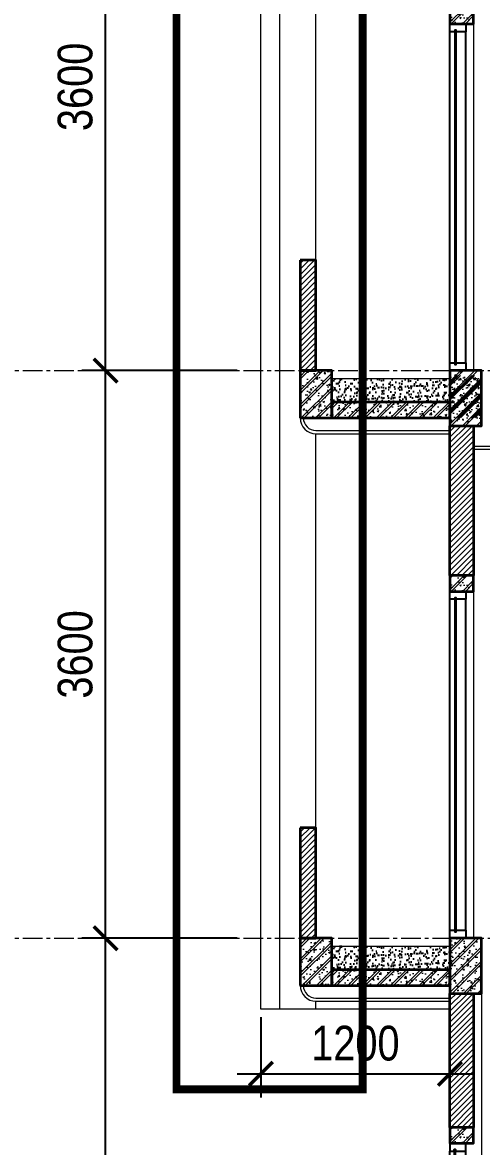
# Model space of a CAD drawing. Header units: inches. Extents: x 236662 to 497023, y -248575 to 81795.
# Drawn here: x 289207 to 292118, y -126381 to -119251 of the extents above; entities that cross this region are included whole.
import ezdxf

# ---------------------------------------------------------------- set-up
doc = ezdxf.new("R2010")
doc.units = ezdxf.units.IN
doc.header["$LTSCALE"] = 10
doc.header["$MEASUREMENT"] = 0
doc.linetypes.add('ACAD_ISO02W100', pattern=[15, 12, -3])
doc.linetypes.add('CENTER', pattern=[2, 1.25, -0.25, 0.25, -0.25])
for name, color, linetype, lineweight in [('02. HP_BE TONG', 1, 'Continuous', 35), ('03. HP_TUONG', 2, 'Continuous', 35), ('05. HP_TRUC', 251, 'CENTER', 5), ('06. HP_THAY 1', 134, 'Continuous', 15), ('06. HP_THAY 2', 147, 'Continuous', 13), ('09_HP_HATCH', 8, 'Continuous', 5)]:
    doc.layers.add(name, color=color, linetype=linetype, lineweight=lineweight)
for name, color, linetype in [('04. HP_CUA', 153, 'Continuous'), ('07. HP_KY HIEU', 43, 'Continuous'), ('08. HP_DIM', 118, 'Continuous'), ('hach', 7, 'Continuous')]:
    doc.layers.add(name, color=color, linetype=linetype)
doc.styles.add('text2', font='VHELVCN.TTF')
doc.dimstyles.new('AL-100', dxfattribs={"dimtxt": 220, "dimasz": 150, "dimexe": 150, "dimexo": 150, "dimgap": 80, "dimtad": 1, "dimdec": 0, "dimzin": 9, "dimtxsty": 'text2', "dimblk": 'ARCHTICK', "dimcen": 1, "dimdle": 150, "dimclrd": 256, "dimclre": 256, "dimclrt": 7, "dimadec": 0, "dimazin": 0, "dimtfac": 1, "dimtdec": 0, "dimtix": 1, "dimtmove": 2, "dimatfit": 3, "dimldrblk": 'ARCHTICK', "dimfxl": 1, "dimtolj": 1, "dimtzin": 0, "dimlwd": -1, "dimlwe": -1, "dimarcsym": 0})

# ---------------------------------------------------------------- blocks, each defined once
blk = doc.blocks.new('_ArchTick')
at = {"color": 0, "linetype": 'ByBlock', "const_width": 0.15}
blk.add_lwpolyline([(-0.5, -0.5), (0.5, 0.5)], dxfattribs=at)
blk = doc.blocks.new('*D238')
at = {"layer": '08. HP_DIM', "transparency": 16777216}
for p, q in [((289733.9, -129309.3), (289733.9, -124909.3)), ((290568.5, -125059.3), (289583.9, -125059.3)), ((291768.5, -129159.3), (289583.9, -129159.3))]:
    blk.add_line(p, q, dxfattribs=at)
at = {"layer": 'Defpoints', "color": 0, "transparency": 16777216}
for p in [(289733.9, -125059.3), (290718.5, -125059.3), (291918.5, -129159.3)]:
    blk.add_point(p, dxfattribs=at)
at = {"layer": '08. HP_DIM', "transparency": 16777216, "xscale": 150, "yscale": 150, "zscale": 150}
for p, rotation in [((289733.9, -125059.3), 90), ((289733.9, -129159.3), 270)]:
    blk.add_blockref('_ArchTick', p, dxfattribs=dict(at, rotation=rotation))
at = {"layer": '08. HP_DIM', "color": 7, "transparency": 16777216, "insert": (289541.5, -127109.3), "char_height": 220, "attachment_point": 5, "rotation": 90, "style": 'text2'}
blk.add_mtext('\\A1;4100', dxfattribs=at)
blk = doc.blocks.new('*D239')
at = {"layer": '08. HP_DIM', "transparency": 16777216}
for p, q in [((289733.9, -125209.3), (289733.9, -121309.3)), ((290568.5, -121459.3), (289583.9, -121459.3)), ((290568.5, -125059.3), (289583.9, -125059.3))]:
    blk.add_line(p, q, dxfattribs=at)
at = {"layer": 'Defpoints', "color": 0, "transparency": 16777216}
for p in [(289733.9, -121459.3), (290718.5, -121459.3), (290718.5, -125059.3)]:
    blk.add_point(p, dxfattribs=at)
at = {"layer": '08. HP_DIM', "transparency": 16777216, "xscale": 150, "yscale": 150, "zscale": 150}
for p, rotation in [((289733.9, -121459.3), 90), ((289733.9, -125059.3), 270)]:
    blk.add_blockref('_ArchTick', p, dxfattribs=dict(at, rotation=rotation))
at = {"layer": '08. HP_DIM', "color": 7, "transparency": 16777216, "insert": (289541.5, -123259.3), "char_height": 220, "attachment_point": 5, "rotation": 90, "style": 'text2'}
blk.add_mtext('\\A1;3600', dxfattribs=at)
blk = doc.blocks.new('*D224')
at = {"layer": '08. HP_DIM', "transparency": 16777216}
for p, q in [((289733.9, -121609.3), (289733.9, -117709.3)), ((290568.5, -117859.3), (289583.9, -117859.3)), ((290568.5, -121459.3), (289583.9, -121459.3))]:
    blk.add_line(p, q, dxfattribs=at)
at = {"layer": 'Defpoints', "color": 0, "transparency": 16777216}
for p in [(289733.9, -117859.3), (290718.5, -117859.3), (290718.5, -121459.3)]:
    blk.add_point(p, dxfattribs=at)
at = {"layer": '08. HP_DIM', "transparency": 16777216, "xscale": 150, "yscale": 150, "zscale": 150}
for p, rotation in [((289733.9, -117859.3), 90), ((289733.9, -121459.3), 270)]:
    blk.add_blockref('_ArchTick', p, dxfattribs=dict(at, rotation=rotation))
at = {"layer": '08. HP_DIM', "color": 7, "transparency": 16777216, "insert": (289541.5, -119659.3), "char_height": 220, "attachment_point": 5, "rotation": 90, "style": 'text2'}
blk.add_mtext('\\A1;3600', dxfattribs=at)
blk = doc.blocks.new('*D226')
at = {"layer": '08. HP_DIM', "transparency": 16777216}
for p, q in [((289053.7, -114109.3), (289053.7, -129309.3)), ((290568.5, -114259.3), (288903.7, -114259.3)), ((289583.9, -129159.3), (288903.7, -129159.3))]:
    blk.add_line(p, q, dxfattribs=at)
at = {"layer": 'Defpoints', "color": 0, "transparency": 16777216}
for p in [(290718.5, -114259.3), (289053.7, -129159.3), (289733.9, -129159.3)]:
    blk.add_point(p, dxfattribs=at)
at = {"layer": '08. HP_DIM', "transparency": 16777216, "xscale": 150, "yscale": 150, "zscale": 150}
for p, rotation in [((289053.7, -114259.3), 90), ((289053.7, -129159.3), 270)]:
    blk.add_blockref('_ArchTick', p, dxfattribs=dict(at, rotation=rotation))
at = {"layer": '08. HP_DIM', "color": 7, "transparency": 16777216, "insert": (288861.4, -121709.3), "char_height": 220, "attachment_point": 5, "rotation": 90, "style": 'text2'}
blk.add_mtext('\\A1;14900', dxfattribs=at)
blk = doc.blocks.new('*D237')
at = {"layer": '08. HP_DIM', "transparency": 16777216}
for p, q in [((291918.5, -125509.3), (291918.5, -126068.8)), ((290718.5, -125559.3), (290718.5, -126068.8)), ((290568.5, -125918.8), (292068.5, -125918.8))]:
    blk.add_line(p, q, dxfattribs=at)
at = {"layer": 'Defpoints', "color": 0, "transparency": 16777216}
for p in [(290718.5, -125409.3), (291918.5, -125359.3, 4), (291918.5, -125918.8)]:
    blk.add_point(p, dxfattribs=at)
at = {"layer": '08. HP_DIM', "transparency": 16777216, "xscale": 150, "yscale": 150, "zscale": 150, "rotation": 180}
blk.add_blockref('_ArchTick', (290718.5, -125918.8), dxfattribs=at)
at = {"layer": '08. HP_DIM', "transparency": 16777216, "xscale": 150, "yscale": 150, "zscale": 150}
blk.add_blockref('_ArchTick', (291918.5, -125918.8), dxfattribs=at)
at = {"layer": '08. HP_DIM', "color": 7, "transparency": 16777216, "insert": (291318.5, -125726.5), "char_height": 220, "attachment_point": 5, "style": 'text2'}
blk.add_mtext('\\A1;1200', dxfattribs=at)
blk = doc.blocks.new('ÁDASDƯEQWEQ')
at = {"layer": '05. HP_TRUC', "ltscale": 10}
blk.add_line((0, 17244.9), (0, 0), dxfattribs=at)
blk = doc.blocks.new('ÁDASDASDWD')
at = {"layer": '09_HP_HATCH'}
h = blk.add_hatch(dxfattribs=at)
h.set_pattern_fill('CHAU-01', color=256, scale=15, pattern_type=2)
h.set_pattern_definition([(50, (-55376.965, -37444.2), (107.58903, -9.41282), [11.25, -123.75]), (355, (-55376.97, -37444.2), (-20.8127, 112.82882), [9, -99]), (100.4514, (-55368, -37444.99), (86.7764, 103.41593), [9.56103, -105.17132]), (46.1842, (-55376.97, -37414.2), (160.08616, -24.82785), [16.875, -185.625]), (96.6356, (-55363.62, -37416.27), (140.1994, 146.11768), [14.34154, -157.75695]), (351.1842, (-55376.97, -37414.2), (140.1993, 146.1178), [13.5, -148.5]), (21, (-55361.965, -37421.7), (89.53606, -60.39283), [11.25, -123.75]), (326, (-55361.97, -37421.7), (36.4973, 108.7725), [9, -99]), (71.4514, (-55354.5, -37426.73), (126.0334, 48.37957), [9.56103, -105.17132]), (37.5, (-55376.965, -37444.2), (1.823978, 49.934078), [0, -97.8, 0, -100.5, 0, -99.375]), (7.5, (-55376.965, -37444.2), (39.46043, 59.161757), [0, -57.3, 0, -95.55, 0, -37.875]), (327.5, (-55410.415, -37444.2), (80.073365, -3.38323), [0, -37.5, 0, -117, 0, -155.25]), (317.5, (-55425.415, -37444.2), (87.477925, 15.01575), [0, -48.75, 0, -77.7, 0, -110.25]), (45, (-55376.965, -37444.2), (-45.07806, 45.07806), []), (45, (-55376.965, -37425.827), (-45.07806, 45.07806), [])])
h.paths.add_polyline_path([(-100, -350), (100, -350), (100, 0), (-100, 0)])
at = {"layer": '02. HP_BE TONG'}
blk.add_lwpolyline([(-100, -350), (100, -350), (100, 0), (-100, 0)], close=True, dxfattribs=at)
blk = doc.blocks.new('*U174')
for p, q in [((0, 2400), (0, 2750)), ((100, 2400), (100, 2750)), ((0, 0), (0, 2350)), ((65, 70), (65, 2295)), ((100, 70), (100, 2295))]:
    blk.add_line(p, q)
for points in [[(100, 2800), (100, 2750), (73, 2750), (73, 2760), (65, 2760), (65, 2750), (0, 2750), (0, 2800)], [(65, 2400), (65, 2390), (73, 2390), (73, 2400), (100, 2400), (100, 2365), (65, 2365), (65, 2350), (0, 2350), (0, 2400)], [(65, 2365), (65, 2295), (78.5, 2295), (78.5, 2305), (86.5, 2305), (86.5, 2295), (100, 2295), (100, 2365)], [(78.5, 60), (78.5, 70), (65, 70), (65, 0), (100, 0), (100, 70), (86.5, 70), (86.5, 60)]]:
    blk.add_lwpolyline(points, close=True)
at = {"color": 8}
for points in [[(73, 2390), (65, 2390), (65, 2760), (73, 2760)], [(86.5, 60), (78.5, 60), (78.5, 2305), (86.5, 2305)]]:
    blk.add_lwpolyline(points, close=True, dxfattribs=at)
blk = doc.blocks.new('*U308')
for p, q in [((0, 50), (0, 2150)), ((100, 50), (100, 2150))]:
    blk.add_line(p, q)
for points in [[(0, 2150), (60, 2150), (60, 2160), (70, 2160), (70, 2150), (100, 2150), (100, 2200), (0, 2200)], [(0, 0), (100, 0), (100, 50), (70, 50), (70, 40), (60, 40), (60, 50), (0, 50)]]:
    blk.add_lwpolyline(points, close=True)
at = {"color": 8}
blk.add_lwpolyline([(70, 40), (60, 40), (60, 2160), (70, 2160)], close=True, dxfattribs=at)
blk = doc.blocks.new('ÁD221234RRE')
at = {"layer": '09_HP_HATCH'}
h = blk.add_hatch(dxfattribs=at)
h.set_pattern_fill('CHAU-01', color=256, scale=15, pattern_type=2)
h.set_pattern_definition([(50, (-55276.965, -37444.2), (107.58903, -9.41282), [11.25, -123.75]), (355, (-55276.97, -37444.2), (-20.8127, 112.82882), [9, -99]), (100.4514, (-55268, -37444.99), (86.7764, 103.41593), [9.56103, -105.17132]), (46.1842, (-55276.97, -37414.2), (160.08616, -24.82785), [16.875, -185.625]), (96.6356, (-55263.62, -37416.27), (140.1994, 146.11768), [14.34154, -157.75695]), (351.1842, (-55276.97, -37414.2), (140.1993, 146.1178), [13.5, -148.5]), (21, (-55261.965, -37421.7), (89.53606, -60.39283), [11.25, -123.75]), (326, (-55261.97, -37421.7), (36.4973, 108.7725), [9, -99]), (71.4514, (-55254.5, -37426.73), (126.0334, 48.37957), [9.56103, -105.17132]), (37.5, (-55276.965, -37444.2), (1.823978, 49.934078), [0, -97.8, 0, -100.5, 0, -99.375]), (7.5, (-55276.965, -37444.2), (39.46043, 59.161757), [0, -57.3, 0, -95.55, 0, -37.875]), (327.5, (-55310.415, -37444.2), (80.073365, -3.38323), [0, -37.5, 0, -117, 0, -155.25]), (317.5, (-55325.415, -37444.2), (87.477925, 15.01575), [0, -48.75, 0, -77.7, 0, -110.25]), (45, (-55276.965, -37444.2), (-45.07806, 45.07806), []), (45, (-55276.965, -37425.827), (-45.07806, 45.07806), [])])
h.paths.add_polyline_path([(0, -300), (200, -300), (200, 0), (0, 0)])
at = {"layer": '02. HP_BE TONG'}
blk.add_lwpolyline([(0, -300), (200, -300), (200, 0), (0, 0)], close=True, dxfattribs=at)
blk = doc.blocks.new('MATCAT 1-1')
at = {"layer": '09_HP_HATCH'}
h = blk.add_hatch(dxfattribs=at)
h.set_pattern_fill('CHAU-01', color=256, scale=15, pattern_type=2)
h.set_pattern_definition([(50, (-121934.99, -72963.87), (107.58903, -9.41282), [11.25, -123.75]), (355, (-121934.99, -72963.87), (-20.8127, 112.82882), [9, -99]), (100.4514, (-121926.03, -72964.66), (86.77641, 103.41593), [9.56103, -105.17132]), (46.1842, (-121934.99, -72933.87), (160.08616, -24.82785), [16.875, -185.625]), (96.6356, (-121921.65, -72935.94), (140.1994, 146.11768), [14.34154, -157.75695]), (351.1842, (-121935, -72933.87), (140.1993, 146.1178), [13.5, -148.5]), (21, (-121919.99, -72941.37), (89.53606, -60.392834), [11.25, -123.75]), (326, (-121919.99, -72941.37), (36.4973, 108.77251), [9, -99]), (71.4514, (-121912.53, -72946.41), (126.033394, 48.379575), [9.56103, -105.17132]), (37.5, (-121934.99, -72963.873), (1.823978, 49.934078), [0, -97.8, 0, -100.5, 0, -99.375]), (7.5, (-121934.99, -72963.873), (39.46043, 59.161757), [0, -57.3, 0, -95.55, 0, -37.875]), (327.5, (-121968.44, -72963.873), (80.073365, -3.383231), [0, -37.5, 0, -117, 0, -155.25]), (317.5, (-121983.44, -72963.87), (87.477925, 15.015747), [0, -48.75, 0, -77.7, 0, -110.25]), (45, (-121934.99, -72963.87), (-45.078057, 45.078057), []), (45, (-121934.99, -72945.5), (-45.078057, 45.078057), [])])
h.paths.add_polyline_path([(-15000, 10200), (-15000, 10100), (-14850, 10100), (-14850, 10200)])
h = blk.add_hatch(dxfattribs=at)
h.set_pattern_fill('ANSI31', color=8, scale=200)
h.paths.add_polyline_path([(-15850, 8600), (-15950, 8600), (-15950, 7900), (-15850, 7900)])
h.paths.add_polyline_path([(-14850, 7550), (-15000, 7550), (-15000, 6600), (-14850, 6600)])
h = blk.add_hatch(dxfattribs=at)
h.set_pattern_fill('CHAU-01', color=256, scale=15, pattern_type=2)
h.set_pattern_definition([(50, (-70276.965, -29544.2), (107.58903, -9.41282), [11.25, -123.75]), (355, (-70276.97, -29544.2), (-20.8127, 112.82882), [9, -99]), (100.4514, (-70268, -29544.99), (86.7764, 103.41593), [9.56103, -105.17132]), (46.1842, (-70276.97, -29514.2), (160.08616, -24.82785), [16.875, -185.625]), (96.6356, (-70263.62, -29516.27), (140.1994, 146.11768), [14.34154, -157.75695]), (351.1842, (-70276.97, -29514.2), (140.1993, 146.1178), [13.5, -148.5]), (21, (-70261.965, -29521.7), (89.53606, -60.39283), [11.25, -123.75]), (326, (-70261.97, -29521.7), (36.4973, 108.7725), [9, -99]), (71.4514, (-70254.5, -29526.73), (126.0334, 48.37957), [9.56103, -105.17132]), (37.5, (-70276.965, -29544.2), (1.823978, 49.934078), [0, -97.8, 0, -100.5, 0, -99.375]), (7.5, (-70276.965, -29544.2), (39.46043, 59.161757), [0, -57.3, 0, -95.55, 0, -37.875]), (327.5, (-70310.415, -29544.2), (80.073365, -3.38323), [0, -37.5, 0, -117, 0, -155.25]), (317.5, (-70325.415, -29544.2), (87.477925, 15.01575), [0, -48.75, 0, -77.7, 0, -110.25]), (45, (-70276.965, -29544.2), (-45.07806, 45.07806), []), (45, (-70276.965, -29525.827), (-45.07806, 45.07806), [])])
h.paths.add_polyline_path([(-15000, 7600), (-14800, 7600), (-14800, 7870), (-15000, 7870)])
h = blk.add_hatch(dxfattribs=at)
h.set_pattern_fill('CHAU-01', color=256, scale=15, pattern_type=2)
h.set_pattern_definition([(50, (-157386.48, -71241.05), (107.589027, -9.41282), [11.25, -123.75]), (355, (-157386.48, -71241.05), (-20.8127, 112.82882), [9, -99]), (100.4514, (-157377.52, -71241.83), (86.77641, 103.41593), [9.56103, -105.17132]), (46.1842, (-157386.48, -71211.05), (160.08616, -24.82785), [16.875, -185.625]), (96.6356, (-157373.14, -71213.12), (140.1994, 146.11768), [14.34154, -157.75695]), (351.1842, (-157386.48, -71211.05), (140.1993, 146.11779), [13.5, -148.5]), (21, (-157371.48, -71218.55), (89.53606, -60.392834), [11.25, -123.75]), (326, (-157371.48, -71218.55), (36.4973, 108.77251), [9, -99]), (71.4514, (-157364.02, -71223.58), (126.033394, 48.379575), [9.56103, -105.17132]), (37.5, (-157386.483, -71241.05), (1.823978, 49.934078), [0, -97.8, 0, -100.5, 0, -99.375]), (7.5, (-157386.483, -71241.05), (39.46043, 59.161757), [0, -57.3, 0, -95.55, 0, -37.875]), (327.5, (-157419.933, -71241.05), (80.073365, -3.383231), [0, -37.5, 0, -117, 0, -155.25]), (317.5, (-157434.93, -71241.05), (87.477925, 15.015747), [0, -48.75, 0, -77.7, 0, -110.25]), (45, (-157386.483, -71241.05), (-45.078057, 45.078057), []), (45, (-157386.483, -71222.674), (-45.078057, 45.078057), [])])
h.paths.add_polyline_path([(-15750, 7700), (-15750, 7600), (-15000, 7600), (-15000, 7700)])
h = blk.add_hatch(dxfattribs=at)
h.set_pattern_fill('CHAU-01', color=256, scale=15, pattern_type=2)
h.set_pattern_definition([(50, (-121934.99, -76563.87), (107.58903, -9.41282), [11.25, -123.75]), (355, (-121934.99, -76563.87), (-20.8127, 112.82882), [9, -99]), (100.4514, (-121926.03, -76564.66), (86.77641, 103.41593), [9.56103, -105.17132]), (46.1842, (-121934.99, -76533.87), (160.08616, -24.82785), [16.875, -185.625]), (96.6356, (-121921.65, -76535.94), (140.1994, 146.11768), [14.34154, -157.75695]), (351.1842, (-121935, -76533.87), (140.1993, 146.1178), [13.5, -148.5]), (21, (-121919.99, -76541.37), (89.53606, -60.392834), [11.25, -123.75]), (326, (-121919.99, -76541.37), (36.4973, 108.77251), [9, -99]), (71.4514, (-121912.53, -76546.41), (126.033394, 48.379575), [9.56103, -105.17132]), (37.5, (-121934.99, -76563.873), (1.823978, 49.934078), [0, -97.8, 0, -100.5, 0, -99.375]), (7.5, (-121934.99, -76563.873), (39.46043, 59.161757), [0, -57.3, 0, -95.55, 0, -37.875]), (327.5, (-121968.44, -76563.873), (80.073365, -3.383231), [0, -37.5, 0, -117, 0, -155.25]), (317.5, (-121983.44, -76563.87), (87.477925, 15.015747), [0, -48.75, 0, -77.7, 0, -110.25]), (45, (-121934.99, -76563.87), (-45.078057, 45.078057), []), (45, (-121934.99, -76545.5), (-45.078057, 45.078057), [])])
h.paths.add_polyline_path([(-15000, 6600), (-15000, 6500), (-14850, 6500), (-14850, 6600)])
h = blk.add_hatch(dxfattribs=at)
h.set_pattern_fill('ANSI31', color=8, scale=200)
h.paths.add_polyline_path([(-14850, 3950), (-15000, 3950), (-15000, 3100), (-14850, 3100)])
h.paths.add_polyline_path([(-15850, 5000), (-15950, 5000), (-15950, 4300), (-15850, 4300)])
h = blk.add_hatch(dxfattribs=at)
h.set_pattern_fill('CHAU-01', color=256, scale=15, pattern_type=2)
h.set_pattern_definition([(50, (-157386.48, -74841.05), (107.589027, -9.41282), [11.25, -123.75]), (355, (-157386.48, -74841.05), (-20.8127, 112.82882), [9, -99]), (100.4514, (-157377.52, -74841.83), (86.77641, 103.41593), [9.56103, -105.17132]), (46.1842, (-157386.48, -74811.05), (160.08616, -24.82785), [16.875, -185.625]), (96.6356, (-157373.14, -74813.12), (140.1994, 146.11768), [14.34154, -157.75695]), (351.1842, (-157386.48, -74811.05), (140.1993, 146.11779), [13.5, -148.5]), (21, (-157371.48, -74818.55), (89.53606, -60.392834), [11.25, -123.75]), (326, (-157371.48, -74818.55), (36.4973, 108.77251), [9, -99]), (71.4514, (-157364.02, -74823.58), (126.033394, 48.379575), [9.56103, -105.17132]), (37.5, (-157386.483, -74841.05), (1.823978, 49.934078), [0, -97.8, 0, -100.5, 0, -99.375]), (7.5, (-157386.483, -74841.05), (39.46043, 59.161757), [0, -57.3, 0, -95.55, 0, -37.875]), (327.5, (-157419.933, -74841.05), (80.073365, -3.383231), [0, -37.5, 0, -117, 0, -155.25]), (317.5, (-157434.93, -74841.05), (87.477925, 15.015747), [0, -48.75, 0, -77.7, 0, -110.25]), (45, (-157386.483, -74841.05), (-45.078057, 45.078057), []), (45, (-157386.483, -74822.674), (-45.078057, 45.078057), [])])
h.paths.add_polyline_path([(-15750, 4100), (-15750, 4000), (-15000, 4000), (-15000, 4100)])
h = blk.add_hatch(dxfattribs=at)
h.set_pattern_fill('CHAU-01', color=256, scale=15, pattern_type=2)
h.set_pattern_definition([(50, (-121934.99, -80063.87), (107.58903, -9.41282), [11.25, -123.75]), (355, (-121934.99, -80063.87), (-20.8127, 112.82882), [9, -99]), (100.4514, (-121926.03, -80064.66), (86.77641, 103.41593), [9.56103, -105.17132]), (46.1842, (-121934.99, -80033.87), (160.08616, -24.82785), [16.875, -185.625]), (96.6356, (-121921.65, -80035.94), (140.1994, 146.11768), [14.34154, -157.75695]), (351.1842, (-121935, -80033.87), (140.1993, 146.1178), [13.5, -148.5]), (21, (-121919.99, -80041.37), (89.53606, -60.392834), [11.25, -123.75]), (326, (-121919.99, -80041.37), (36.4973, 108.77251), [9, -99]), (71.4514, (-121912.53, -80046.41), (126.033394, 48.379575), [9.56103, -105.17132]), (37.5, (-121934.99, -80063.873), (1.823978, 49.934078), [0, -97.8, 0, -100.5, 0, -99.375]), (7.5, (-121934.99, -80063.873), (39.46043, 59.161757), [0, -57.3, 0, -95.55, 0, -37.875]), (327.5, (-121968.44, -80063.873), (80.073365, -3.383231), [0, -37.5, 0, -117, 0, -155.25]), (317.5, (-121983.44, -80063.87), (87.477925, 15.015747), [0, -48.75, 0, -77.7, 0, -110.25]), (45, (-121934.99, -80063.87), (-45.078057, 45.078057), []), (45, (-121934.99, -80045.5), (-45.078057, 45.078057), [])])
h.paths.add_polyline_path([(-15000, 3100), (-15000, 3000), (-14850, 3000), (-14850, 3100)])
at = {"layer": 'hach'}
h = blk.add_hatch(dxfattribs=at)
h.set_pattern_fill('AR-SAND', color=8, scale=25, angle=45)
h.set_pattern_definition([(82.5, (-14800, 1589), (-35.17533, 32.94818), [0, -38, 0, -42.5, 0, -40.625]), (52.5, (-14800, 1589), (-18.60344, 81.1745), [0, -20.5, 0, -34.25, 0, -13.125]), (12.5, (-14821.744, 1567.256), (54.95073, 55.1508), [0, -12.5, 0, -45, 0, -58.75]), (2.5, (-14821.744, 1567.256), (37.62605, 68.6566), [0, -6.25, 0, -29.5, 0, -33.75])])
h.paths.add_polyline_path([(-15000, 7850), (-15750, 7850), (-15750, 7700), (-15000, 7700)])
h = blk.add_hatch(dxfattribs=at)
h.set_pattern_fill('AR-SAND', color=8, scale=25, angle=45)
h.set_pattern_definition([(82.5, (-14800, -2011), (-35.17533, 32.94818), [0, -38, 0, -42.5, 0, -40.625]), (52.5, (-14800, -2011), (-18.60344, 81.1745), [0, -20.5, 0, -34.25, 0, -13.125]), (12.5, (-14821.744, -2032.744), (54.95073, 55.1508), [0, -12.5, 0, -45, 0, -58.75]), (2.5, (-14821.744, -2032.744), (37.62605, 68.6566), [0, -6.25, 0, -29.5, 0, -33.75])])
h.paths.add_polyline_path([(-15000, 4250), (-15750, 4250), (-15750, 4100), (-15000, 4100)])
at = {"layer": '02. HP_BE TONG'}
for points in [[(-15000, 10200), (-15000, 10100), (-14850, 10100), (-14850, 10200)], [(-15750, 7700), (-15750, 7600), (-15000, 7600), (-15000, 7700)], [(-15000, 6600), (-15000, 6500), (-14850, 6500), (-14850, 6600)], [(-15750, 4100), (-15750, 4000), (-15000, 4000), (-15000, 4100)]]:
    blk.add_lwpolyline(points, close=True, dxfattribs=at)
at = {"layer": '02. HP_BE TONG', "elevation": -4}
blk.add_lwpolyline([(-15000, 3100), (-15000, 3000), (-14850, 3000), (-14850, 3100)], close=True, dxfattribs=at)
at = {"layer": '03. HP_TUONG'}
for points in [[(-15950, 8600), (-15950, 7900), (-15850, 7900), (-15850, 8600)], [(-15000, 7550), (-14850, 7550), (-14850, 6600), (-15000, 6600)], [(-15950, 5000), (-15950, 4300), (-15850, 4300), (-15850, 5000)]]:
    blk.add_lwpolyline(points, close=True, dxfattribs=at)
at = {"layer": '03. HP_TUONG', "elevation": -4}
blk.add_lwpolyline([(-15000, 3950), (-14850, 3950), (-14850, 3100), (-15000, 3100)], close=True, dxfattribs=at)
at = {"layer": '06. HP_THAY 1'}
for p, q in [((-16200, 3850), (-16200, 11200)), ((-15000, 11230), (-15000, 7900)), ((-16080, 3850), (-16080, 10850)), ((-15850, 7900), (-15850, 10850)), ((-15850, 7520), (-15000, 7520)), ((-15850, 5000), (-15850, 7500)), ((-15850, 7500), (-15000, 7500)), ((-15850, 3920), (-15000, 3920)), ((-15850, 3900), (-15000, 3900)), ((-15850, 3850), (-15850, 3900)), ((-15000, 3850), (-16200, 3850))]:
    blk.add_line(p, q, dxfattribs=at)
for points in [[(-15000, 10100), (-14850, 10100), (-14850, 7900), (-15000, 7900)], [(-15000, 6500), (-14850, 6500), (-14850, 4300), (-15000, 4300)], [(-15000, 3950), (-14800, 3950), (-14800, 200), (-15000, 200)]]:
    blk.add_lwpolyline(points, close=True, dxfattribs=at)
for centre, radius in [((-15850, 7600), 100), ((-15850, 7600), 80), ((-15850, 4000), 100), ((-15850, 4000), 80)]:
    blk.add_arc(centre, radius, 180, 270, dxfattribs=at)
at = {"layer": '06. HP_THAY 2'}
for p, q in [((-15750, 7850), (-15000, 7850)), ((-15750, 7600), (-15000, 7600, -4)), ((-15750, 4250), (-15000, 4250)), ((-15750, 4000), (-15000, 4000, -4))]:
    blk.add_line(p, q, dxfattribs=at)
for points in [[(-11000, 7319.7), (-14350, 7319.7, 0.414214), (-14570, 7099.7), (-14570, 7019.7), (-14630, 7019.7), (-14630, 7419.7), (-14850, 7419.7)], [(-11000, 7299.7), (-14350, 7299.7, 0.414214), (-14550, 7099.7), (-14550, 6999.7), (-14650, 6999.7), (-14650, 7399.7), (-14850, 7399.7)]]:
    blk.add_lwpolyline(points, format="xyb", dxfattribs=at)
at = {"layer": '04. HP_CUA', "xscale": -1}
for name, p in [('*U308', (-14900, 7900)), ('*U308', (-14900, 4300)), ('*U174', (-14900, 200))]:
    blk.add_blockref(name, p, dxfattribs=at)
at = {"layer": '06. HP_THAY 1'}
for p in [(-14900, 7900), (-14900, 4300)]:
    blk.add_blockref('ÁDASDASDWD', p, dxfattribs=at)
at = {"layer": '06. HP_THAY 2'}
for p in [(-15950, 7900), (-15950, 4300)]:
    blk.add_blockref('ÁD221234RRE', p, dxfattribs=at)

msp = doc.modelspace()

# ---------------------------------------------------------------- linework, layer by layer
at = {"layer": '05. HP_TRUC', "ltscale": 10}
for p, q in [((286808.2, -121459.3), (299230.1, -121459.3)), ((286808.2, -121459.3), (299230.1, -121459.3)), ((286808.2, -125059.3), (299230.1, -125059.3)), ((286808.2, -125059.3), (299230.1, -125059.3))]:
    msp.add_line(p, q, dxfattribs=at)
at = {"layer": '07. HP_KY HIEU', "linetype": 'ACAD_ISO02W100', "ltscale": 5, "const_width": 50, "elevation": -12.6}
msp.add_lwpolyline([(290183.9, -126017.4), (290183.9, -116585.1), (291365.1, -116585.1), (291365.1, -126017.4)], close=True, dxfattribs=at)

# ---------------------------------------------------------------- block references
msp.add_blockref('MATCAT 1-1', (306918.5, -129359.3))
at = {"layer": '02. HP_BE TONG'}
msp.add_blockref('ÁDASDƯEQWEQ', (291918.5, -130990.8), dxfattribs=at)

# ---------------------------------------------------------------- dimensions: what is measured, and where the dimension line sits
at = {"layer": '08. HP_DIM'}
for base, p1, p2, picture, middle in [((289053.7, -129159.3), (290718.5, -114259.3), (289733.9, -129159.3), '*D226', (288861.4, -121709.3)), ((289733.9, -117859.3), (290718.5, -121459.3), (290718.5, -117859.3), '*D224', (289541.5, -119659.3)), ((289733.9, -121459.3), (290718.5, -125059.3), (290718.5, -121459.3), '*D239', (289541.5, -123259.3)), ((289733.9, -125059.3), (291918.5, -129159.3), (290718.5, -125059.3), '*D238', (289541.5, -127109.3))]:
    dim = msp.add_linear_dim(base=base, p1=p1, p2=p2, angle=90, dimstyle='AL-100', dxfattribs=at)
    dim.commit()
    dim.dimension.update_dxf_attribs({"geometry": picture, "text_midpoint": middle})
dim = msp.add_linear_dim(base=(291918.5, -125918.8), p1=(290718.5, -125409.3), p2=(291918.5, -125359.3, 4), dimstyle='AL-100', dxfattribs=at)
dim.commit()
dim.dimension.update_dxf_attribs({"geometry": '*D237', "text_midpoint": (291318.5, -125726.5)})

doc.saveas('drawing.dxf')
